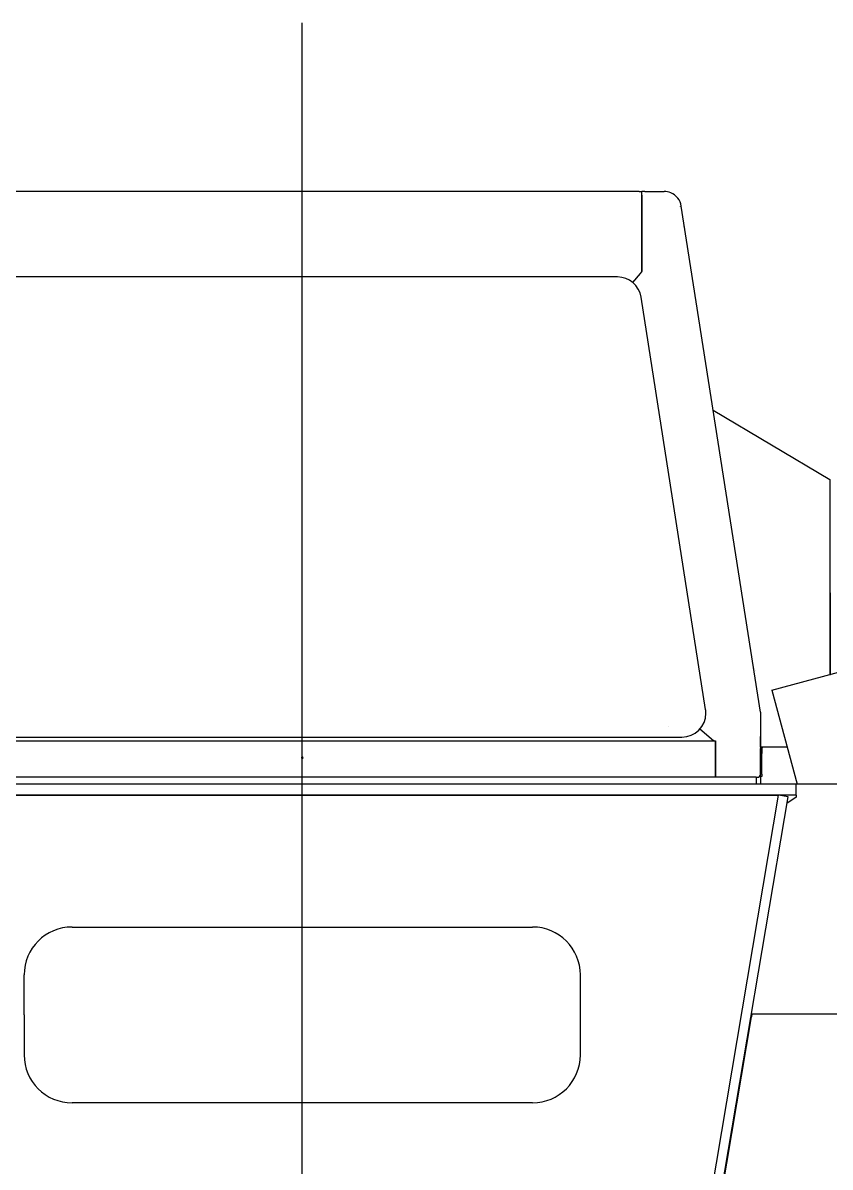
# Model space of a CAD drawing. Extents: x -31701 to 37626, y -27136 to 32271.
# Drawn here: x -13355 to -12345, y -16839 to -15406 of the extents above; entities that cross this region are included whole.
import ezdxf

# ---------------------------------------------------------------- set-up
doc = ezdxf.new("R2010")
doc.units = 0
doc.header["$PDMODE"] = 35
doc.layers.get('0').update_dxf_attribs({"linetype": 'CONTINUOUS'})

msp = doc.modelspace()

# ---------------------------------------------------------------- linework, layer by layer
at = {"color": 104, "linetype": 'Continuous'}
for p, q in [((-13005.81, -17967.13), (-13005.81, -15406.41)), ((-12584.41, -15617.47), (-13427.21, -15617.47)), ((-12584.35, -15617.47), (-12580.81, -15617.47)), ((-12580.81, -15716.66), (-12580.81, -15617.47)), ((-12577.27, -15617.47), (-12580.81, -15617.47)), ((-12580.81, -15621.91), (-12580.81, -15716.51)), ((-12577.21, -15617.47), (-12552.93, -15617.47)), ((-12533.17, -15635.98), (-12533.17, -15636.18)), ((-12432.61, -16269.19), (-12531.59, -15635.74)), ((-12529.31, -15660.67), (-12529.38, -15660.67)), ((-12529.38, -15660.68), (-12529.31, -15660.67)), ((-12611.51, -15724.45), (-13400.11, -15724.45)), ((-12592.24, -15731.41), (-12582.52, -15720.1)), ((-12580.81, -15716.51), (-12580.81, -15717.73)), ((-12580.81, -15717.88), (-12580.81, -15716.66)), ((-12501.18, -16265.79), (-12581.87, -15749.66)), ((-12491.69, -15891.09), (-12345.81, -15977.82)), ((-12345.81, -15977.82), (-12345.81, -16222.91)), ((-12544.56, -16012.06), (-12544.56, -16011.94)), ((-12345.81, -16120.81), (-12345.42, -16120.81)), ((-12345.42, -16119.81), (-12345.42, -16177.5)), ((-12345.42, -16177.5), (-12345.42, -16195.34)), ((-12345.42, -16195.34), (-12345.42, -16221.88)), ((-12439.1, -16217.27), (-12439.12, -16217.28)), ((-12432.61, -16269.19), (-12432.61, -16317.07)), ((-12500.82, -16270.55), (-12500.82, -16270.35)), ((-12547.06, -16287.23), (-12547.06, -16287.11)), ((-12508.22, -16290.13), (-12491.15, -16304.77)), ((-13522.78, -16305.02), (-12488.81, -16305.02)), ((-13480.79, -16300.32), (-12530.82, -16300.32)), ((-12488.81, -16305.02), (-12488.81, -16350.65)), ((-12488.81, -16350.65), (-12488.81, -16305.31)), ((-12432.61, -16312.82), (-12432.61, -16299.45)), ((-12399.97, -16312.82), (-12432.61, -16312.82)), ((-12432.61, -16317.82), (-12432.61, -16314.82)), ((-12432.61, -16317.07), (-12432.61, -16347.07)), ((-12432.61, -16320.82), (-12432.61, -16317.82)), ((-12432.61, -16346.82), (-12432.61, -16320.82)), ((-12431.01, -16314.82), (-12431.01, -16317.82)), ((-12431.01, -16317.82), (-12431.01, -16320.82)), ((-12431.01, -16346.82), (-12431.01, -16320.82)), ((-12431.01, -16324.46), (-12431.01, -16323.17)), ((-12431.01, -16344.17), (-12431.01, -16324.46)), ((-12437.81, -16350.67), (-13573.81, -16350.67)), ((-12488.81, -16350.67), (-12488.81, -16350.65)), ((-12488.81, -16350.67), (-12488.81, -16350.65)), ((-12437.81, -16350.67), (-12439.46, -16350.67)), ((-12437.81, -16350.67), (-12436.21, -16350.67)), ((-12437.81, -16350.67), (-12437.81, -16359.07)), ((-12437.81, -16350.67), (-12437.81, -16359.07)), ((-12432.61, -16349.82), (-12432.61, -16346.82)), ((-12431.01, -16349.82), (-12432.61, -16349.82)), ((-12432.61, -16349.82), (-12432.61, -16359.07)), ((-12431.01, -16346.82), (-12431.01, -16349.82)), ((-12387.81, -16359.07), (-13623.81, -16359.07)), ((-12387.81, -16373.07), (-12387.81, -16359.07)), ((-12387.81, -16373.07), (-12387.81, -16359.07)), ((-12336.81, -16359.07), (-12387.81, -16359.07)), ((-12387.81, -16373.07), (-13623.81, -16373.07)), ((-13601.81, -16373.07), (-12409.81, -16373.07)), ((-12502.51, -16921.29), (-12409.81, -16373.07)), ((-12490.68, -16923.29), (-12397.98, -16375.07)), ((-12387.81, -16373.07), (-12409.81, -16373.07)), ((-12397.98, -16375.07), (-12409.81, -16373.07)), ((-12387.81, -16375.53), (-12399.43, -16383.67)), ((-12387.81, -16373.07), (-12387.81, -16375.53)), ((-13293.81, -16538.07), (-12717.81, -16538.07)), ((-13353.81, -16648.07), (-13353.81, -16598.07)), ((-12657.81, -16698.07), (-12657.81, -16598.07)), ((-13353.81, -16648.07), (-13353.81, -16698.07)), ((-12487.07, -16906.47), (-12443.75, -16650.47)), ((-12444.26, -16653.49), (-12445.03, -16653.36)), ((-12443.42, -16648.56), (-12444.2, -16648.43)), ((-12443.14, -16646.87), (-12443.75, -16650.47)), ((-12443.14, -16646.87), (-11907.41, -16646.87)), ((-12717.81, -16758.07), (-13293.81, -16758.07)), ((-12717.81, -16758.07), (-13293.81, -16758.07))]:
    msp.add_line(p, q, dxfattribs=at)
at = {"color": 251, "linetype": 'Continuous'}
for q in [(-12272.95, -16202.46), (-12386.79, -16359.07)]:
    msp.add_line((-12418.32, -16241.41), q, dxfattribs=at)
at = {"color": 104, "linetype": 'Continuous'}
for centre, radius, start, end in [((-12552.93, -15639.07), 21.6, 67.80839, 90), ((-12552.93, -15639.07), 21.6, 8.88066, 67.80839), ((-12459.95, -16267.84), 48.16, 229.62459, 230.5439), ((-12429.01, -16314.82), 3.6, 146.25, 180), ((-12429.01, -16314.82), 2, 90, 180), ((-12436.21, -16347.07), 3.6, 270, 0), ((-13293.81, -16598.07), 60, 90, 180), ((-12717.81, -16598.07), 60, 0, 90), ((-13293.81, -16698.07), 60, 180, 270), ((-12717.81, -16698.07), 60, 270, 0), ((-12717.81, -16698.07), 60, 270, 0)]:
    msp.add_arc(centre, radius, start, end, dxfattribs=at)
for centre, major_axis, ratio, start_param, end_param in [((-12611.51, -15754.23), (30, 0), 0.992546, 0.1539447, 1.5707963), ((-12582.52, -15719.86), (-1.7, -2), 0.060395, 1.5000526, 3.0708485), ((-12404.36, -16164.1), (-35.85, -51.2), 0.009185, 0.1795768, 0.1817554), ((-12530.82, -16270.35), (30, 0), 0.992546, 6.283178, 6.43713), ((-12530.82, -16270.55), (30, 0), 0.992546, 4.712389, 6.283178)]:
    msp.add_ellipse(centre, major_axis=major_axis, ratio=ratio, start_param=start_param, end_param=end_param, dxfattribs=at)
at = {"color": 20, "linetype": 'Continuous'}
msp.add_point((-13005.81, -16326.07), dxfattribs=at)

doc.saveas('drawing.dxf')
